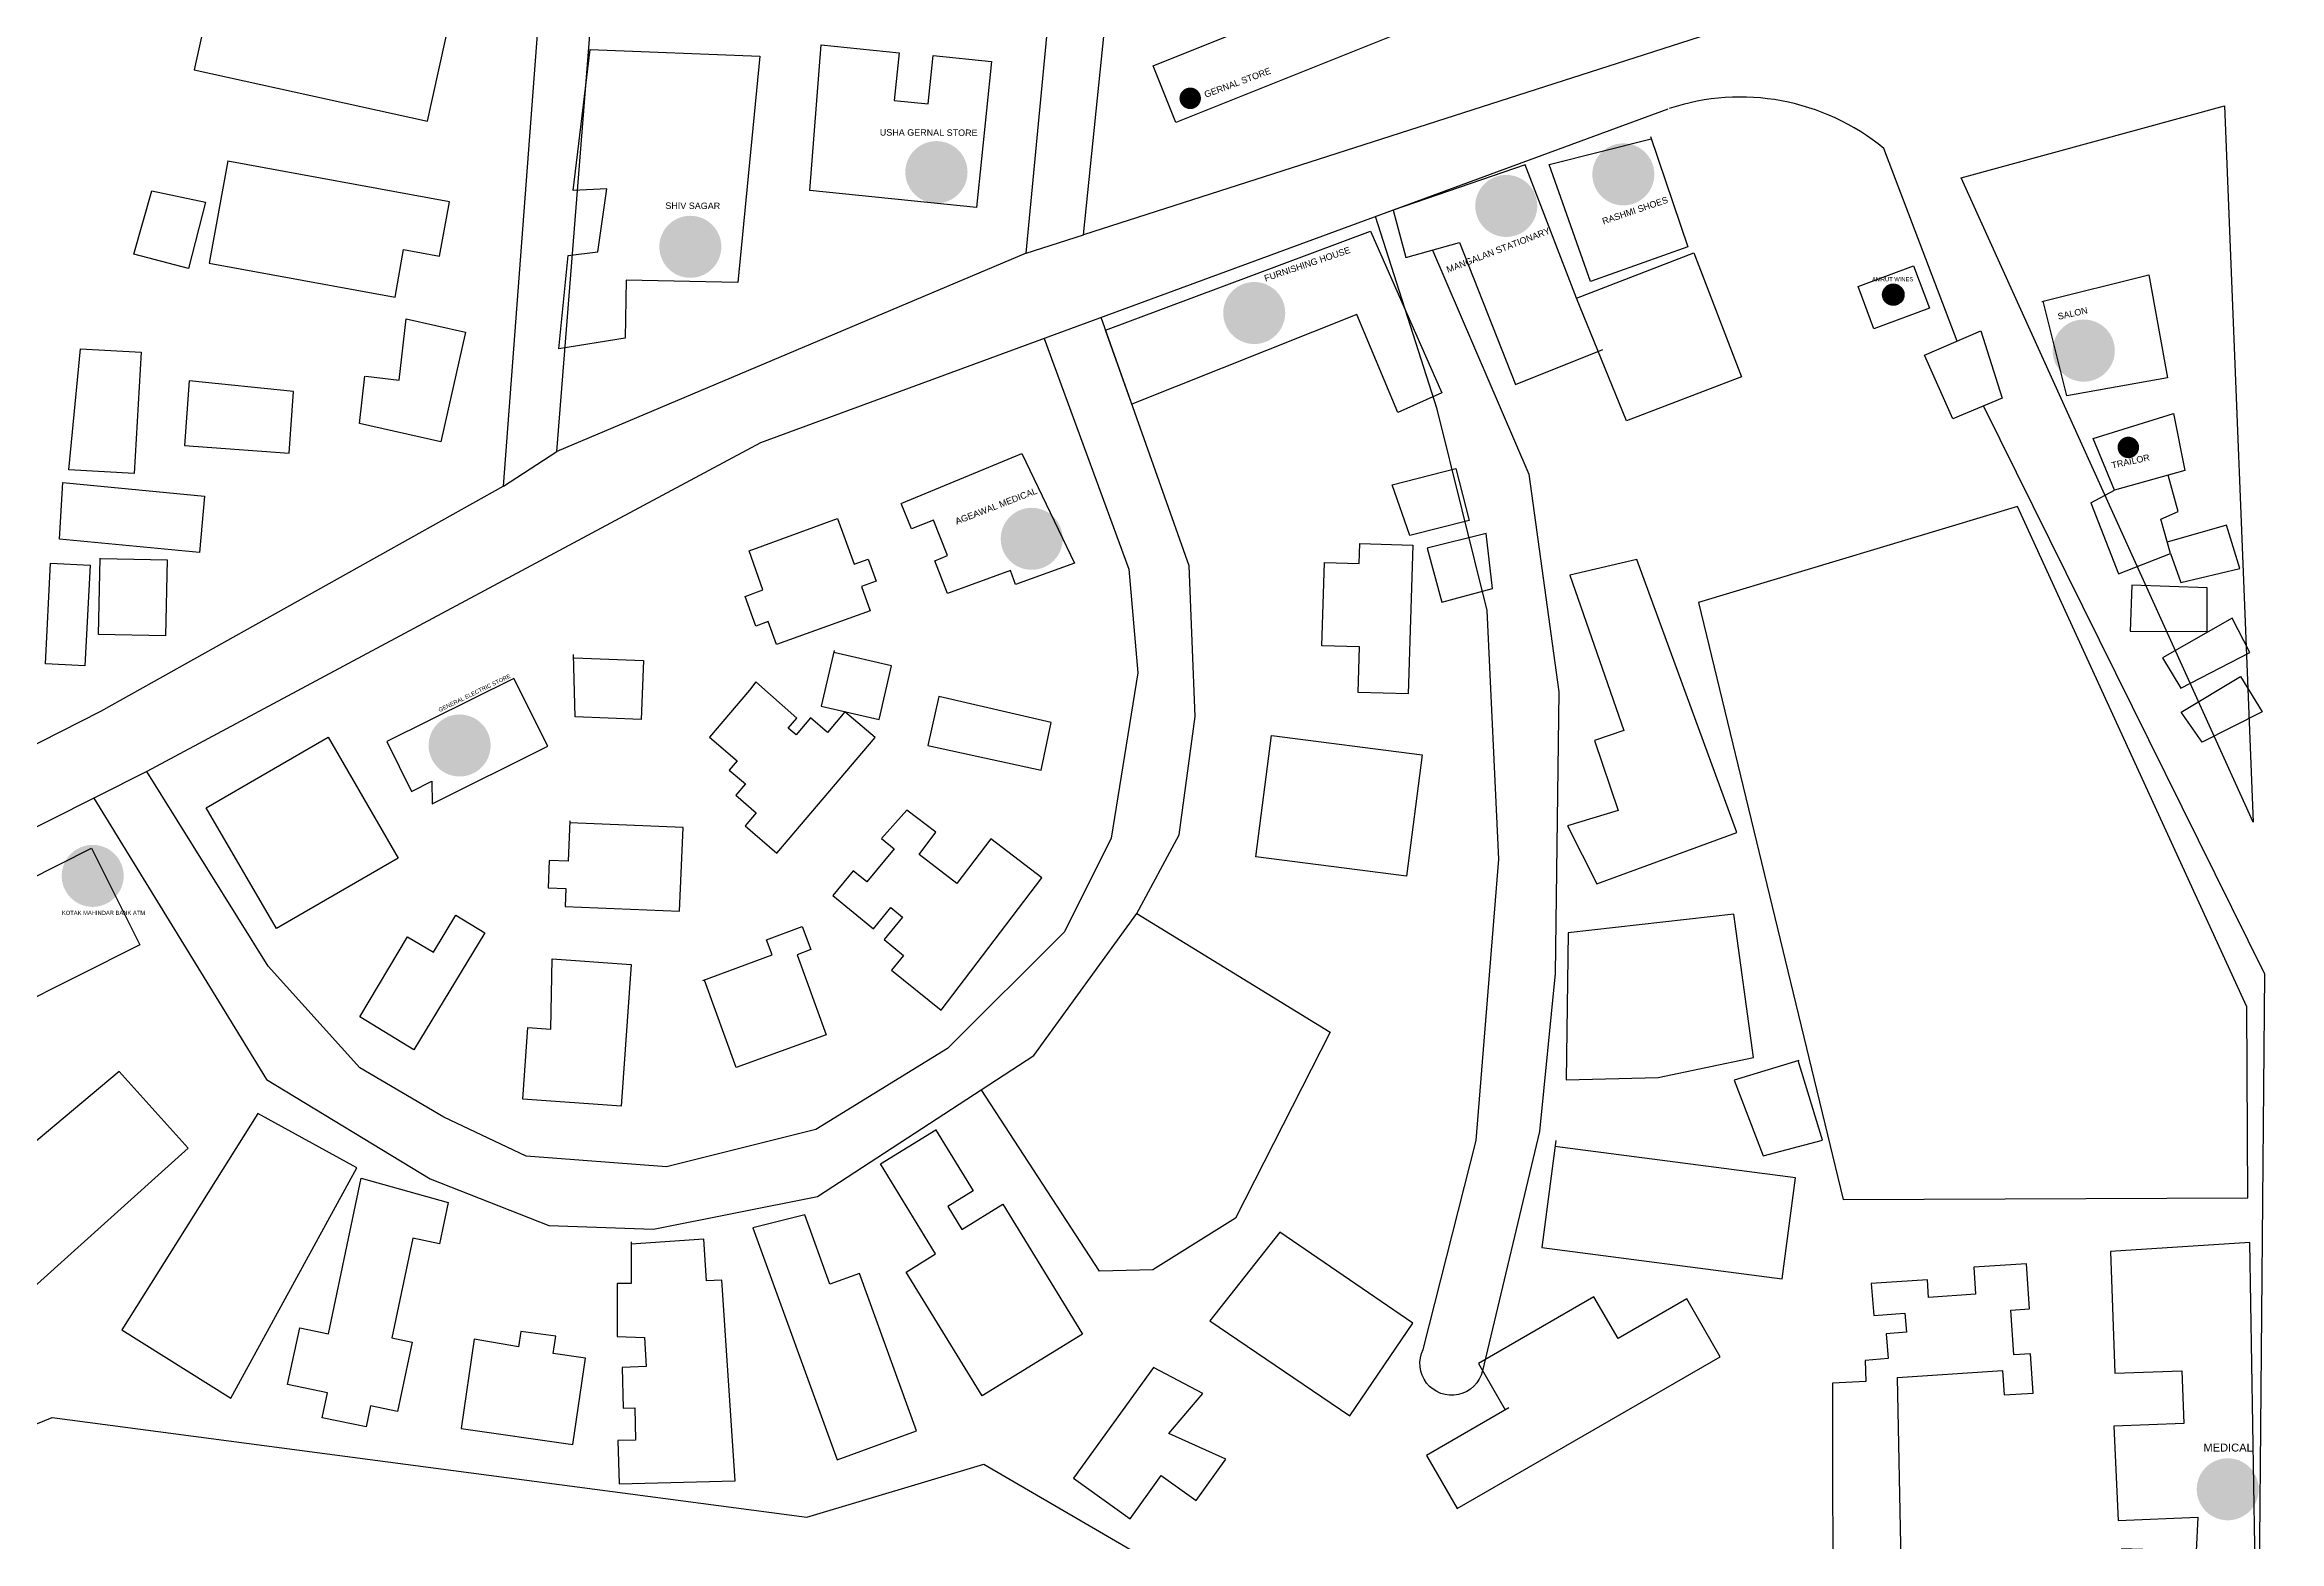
# Model space of a CAD drawing. Header units: millimetres. Extents: x -75360 to 914439, y -5036 to 71141.
# Drawn here: x 521826 to 534079, y 14367 to 22572 of the extents above; entities that cross this region are included whole.
import ezdxf

# ---------------------------------------------------------------- set-up
doc = ezdxf.new("R2010")
doc.units = ezdxf.units.MM
doc.styles.get("Standard").update_dxf_attribs({"font": 'arial.ttf'})

msp = doc.modelspace()

# ---------------------------------------------------------------- hatches: boundary and pattern name
at = {"true_color": 0x991b1e}
h = msp.add_hatch(color=244, dxfattribs=at)
h.dxf.hatch_style = 1
h.paths.add_polyline_path([(528166, 22278, 1), (528048, 22278, 1)])
h = msp.add_hatch(color=244, dxfattribs=at)
h.dxf.hatch_style = 1
h.paths.add_polyline_path([(526545, 21873, 1), (526886, 21873, 1)])
h = msp.add_hatch(color=244, dxfattribs=at)
h.dxf.hatch_style = 1
h.paths.add_polyline_path([(530312, 21861, 1), (530652, 21861, 1)])
h = msp.add_hatch(color=244, dxfattribs=at)
h.dxf.hatch_style = 1
h.paths.add_polyline_path([(529670, 21688, 1), (530010, 21688, 1)])
h = msp.add_hatch(color=244, dxfattribs=at)
h.dxf.hatch_style = 1
h.paths.add_polyline_path([(525196, 21464, 1), (525536, 21464, 1)])
h = msp.add_hatch(color=244, dxfattribs=at)
h.dxf.hatch_style = 1
h.paths.add_polyline_path([(528288, 21101, 1), (528628, 21101, 1)])
h = msp.add_hatch(color=244, dxfattribs=at)
h.dxf.hatch_style = 1
h.paths.add_polyline_path([(532021, 21202, 1), (531904, 21202, 1)])
h = msp.add_hatch(color=244, dxfattribs=at)
h.dxf.hatch_style = 1
h.paths.add_polyline_path([(532836, 20895, 1), (533177, 20895, 1)])
h = msp.add_hatch(color=244, dxfattribs=at)
h.dxf.hatch_style = 1
h.paths.add_polyline_path([(533310, 20364, 1), (533192, 20364, 1)])
h = msp.add_hatch(color=244, dxfattribs=at)
h.dxf.hatch_style = 1
h.paths.add_polyline_path([(527068, 19863, 1), (527408, 19863, 1)])
h = msp.add_hatch(color=244, dxfattribs=at)
h.dxf.hatch_style = 1
h.paths.add_polyline_path([(523931, 18730, 1), (524271, 18730, 1)])
h = msp.add_hatch(color=244, dxfattribs=at)
h.dxf.hatch_style = 1
h.paths.add_polyline_path([(521919, 18015, 1), (522259, 18015, 1)])
h = msp.add_hatch(color=244, dxfattribs=at)
h.dxf.hatch_style = 1
h.paths.add_polyline_path([(533626, 14652, 1), (533966, 14652, 1)])

# ---------------------------------------------------------------- linework, layer by layer
for p, q in [((530076, 21915), (530635, 22056)), ((527207, 21429), (527521, 21529)), ((524341, 20152), (524634, 20342)), ((533045, 20061), (533176, 20130))]:
    msp.add_line(p, q)
for points in [[(524341, 20152), (524899, 27562)], [(527207, 21429), (524634, 20342), (525206, 27562)], [(527207, 21429), (527793, 27561)], [(533844, 22679), (530995, 22645), (527521, 21529), (528139, 27561)], [(524341, 20152), (522131, 18917), (520817, 18249), (519496, 17641), (519029, 17531), (517795, 25068)], [(528164, 22780), (529034, 23128), (529234, 22628), (528028, 22146), (527904, 22456), (528309, 22618), (528233, 22808)], [(522771, 23003), (522645, 22435), (523924, 22152), (524052, 22733), (522771, 23003)], [(526083, 22571), (526511, 22528), (526484, 22267), (526670, 22248), (526697, 22513), (527017, 22480), (526936, 21679), (526022, 21772), (526083, 22571)], [(524816, 22545), (525747, 22510), (525627, 21269), (525014, 21281), (525008, 20963), (524645, 20905), (524696, 21417), (524859, 21436), (524909, 21781), (524723, 21773), (524816, 22545)], [(530726, 22219), (525750, 20389), (522386, 18588), (516105, 15427)], [(532335, 21842), (533779, 22237), (533936, 18310), (532335, 21842)], [(530631, 22069), (530836, 21464), (530302, 21274), (530076, 21915)], [(522830, 21936), (522727, 21375), (523747, 21188), (523794, 21449), (523991, 21413), (524045, 21711), (522830, 21934)], [(530225, 21183), (530868, 21431), (531130, 20752), (530499, 20509), (530225, 21183), (529944, 21913), (529219, 21665), (529290, 21405), (529583, 21488), (529890, 20709), (530370, 20901)], [(522414, 21770), (522708, 21708), (522614, 21345), (522315, 21423), (522414, 21770)], [(527643, 21007), (529096, 21549), (529487, 20664), (529245, 20555), (529020, 21092), (527786, 20601), (527643, 21007)], [(531769, 21246), (532073, 21360), (532160, 21128), (531856, 21014), (531769, 21246)], [(532776, 21164), (533364, 21310), (533465, 20745), (532913, 20647), (532784, 21166)], [(522095, 18441), (522729, 17409), (523042, 16899), (523939, 16355), (524590, 16098), (525164, 16079), (526063, 16258), (527250, 17031), (527814, 17808), (528047, 18240), (528135, 18889), (528101, 19714), (527618, 21076)], [(527306, 20961), (527771, 19696), (527820, 19129), (527674, 18222), (527417, 17708), (526777, 17069), (526055, 16624), (525236, 16420), (524465, 16479), (524014, 16692), (523554, 16963), (523052, 17520), (522386, 18588)], [(523587, 20754), (523769, 20733), (523808, 21069), (524133, 20996), (523998, 20395), (523552, 20495), (523582, 20754)], [(532133, 20869), (532442, 21004), (532559, 20635), (532289, 20521), (532133, 20869)], [(522022, 20904), (522354, 20886), (522317, 20221), (521959, 20241), (522022, 20904)], [(522618, 20730), (522592, 20374), (523166, 20332), (523191, 20670), (522618, 20730)], [(533961, 13126), (533999, 17476), (532456, 20592)], [(533058, 20413), (533498, 20550), (533561, 20238), (533176, 20130), (533058, 20413)], [(526525, 20058), (527183, 20331), (527472, 19730), (527149, 19612), (527121, 19690), (526777, 19564), (526706, 19743), (526777, 19772), (526700, 19966), (526579, 19918), (526522, 20057)], [(529214, 20159), (529564, 20248), (529636, 19964), (529312, 19881), (529214, 20159)], [(521926, 20171), (522703, 20097), (522674, 19788), (521907, 19861), (521926, 20171)], [(533045, 20061), (533197, 19671), (533482, 19782), (533429, 19970), (533525, 20012), (533470, 20212)], [(525688, 19798), (526173, 19974), (526264, 19724), (526341, 19752), (526385, 19630), (526304, 19601), (526352, 19469), (525839, 19283), (525793, 19409), (525726, 19384), (525666, 19547), (525764, 19583), (525688, 19798)], [(532644, 20041), (530894, 19513), (531688, 16240), (533906, 16250), (533901, 17297), (532644, 20041)], [(529407, 19812), (529487, 19515), (529765, 19591), (529730, 19892), (529407, 19812)], [(533482, 19782), (533538, 19623), (533862, 19700), (533790, 19937), (533464, 19845)], [(521858, 19730), (522075, 19719), (522046, 19166), (521830, 19177), (521858, 19730)], [(522132, 19756), (522498, 19748), (522489, 19331), (522121, 19339), (522130, 19757)], [(528844, 19733), (529034, 19727), (529038, 19837), (529328, 19828), (529302, 19013), (529028, 19021), (529036, 19271), (528829, 19277), (528843, 19733)], [(530453, 18373), (530176, 18289), (530336, 17972), (531104, 18253), (530556, 19750), (530188, 19663), (530485, 18812), (530323, 18757), (530453, 18373)], [(533271, 19608), (533261, 19356), (533684, 19354), (533684, 19595), (533271, 19608)], [(533438, 19210), (533538, 19045), (533918, 19240), (533821, 19428), (533438, 19210)], [(526155, 19250), (526084, 18945), (526402, 18872), (526470, 19166), (526152, 19240)], [(524729, 19210), (525110, 19195), (525097, 18872), (524734, 18887), (524726, 19229)], [(523701, 18751), (523838, 18478), (523949, 18534), (523950, 18410), (524584, 18726), (524398, 19098), (523701, 18751)], [(525691, 19034), (525471, 18775), (525622, 18646), (525579, 18595), (525668, 18519), (525615, 18457), (525727, 18361), (525666, 18289), (525840, 18140), (526380, 18773), (526214, 18915), (526118, 18802), (526025, 18881), (525947, 18789), (525902, 18825), (525950, 18879), (525726, 19079), (525691, 19034)], [(526728, 18998), (526669, 18730), (527289, 18594), (527345, 18856), (526728, 18998)], [(533540, 18912), (533866, 19109), (533984, 18915), (533656, 18749), (533540, 18912)], [(522712, 18388), (523380, 18775), (523764, 18113), (523096, 17726), (522712, 18388)], [(528554, 18785), (529378, 18679), (529293, 18014), (528467, 18120), (528553, 18785)], [(524705, 18316), (524696, 18095), (524592, 18100), (524586, 17949), (524684, 17945), (524680, 17848), (525306, 17822), (525326, 18280), (524705, 18305)], [(526414, 18220), (526483, 18164), (526334, 17982), (526259, 18043), (526147, 17907), (526371, 17724), (526466, 17841), (526529, 17789), (526428, 17666), (526535, 17579), (526470, 17499), (526741, 17278), (527294, 18005), (527013, 18218), (526828, 17974), (526620, 18132), (526713, 18255), (526553, 18376), (526414, 18220)], [(521378, 17813), (522082, 18167), (522347, 17637), (521649, 17287), (521763, 17061), (521383, 16871), (521191, 17253), (521588, 17452), (521378, 17813)], [(523816, 17681), (523957, 17596), (524081, 17799), (524239, 17703), (523850, 17062), (523554, 17242), (523816, 17681)], [(527814, 17808), (528874, 17158), (528355, 16138), (527902, 15855), (527610, 15847), (526961, 16843)], [(530169, 16897), (530673, 16910), (531195, 17020), (531087, 17805), (530179, 17703), (530169, 16897)], [(525435, 17441), (525815, 17582), (525784, 17665), (525980, 17738), (526026, 17612), (525951, 17583), (526110, 17144), (525618, 16964), (525443, 17444)], [(524608, 17560), (525041, 17530), (524987, 16753), (524448, 16791), (524475, 17184), (524602, 17175), (524608, 17560)], [(521230, 16102), (521640, 15647), (522612, 16523), (522235, 16942), (521230, 16102)], [(531445, 17003), (531090, 16895), (531249, 16480), (531574, 16567), (531441, 17002)], [(522249, 15527), (522846, 15151), (523537, 16415), (522995, 16712), (522249, 15527)], [(526711, 16625), (526917, 16289), (526778, 16203), (526855, 16077), (527080, 16215), (527517, 15503), (526966, 15164), (526549, 15843), (526711, 15943), (526408, 16437), (526712, 16623)], [(530111, 16565), (530035, 15978), (531353, 15806), (531426, 16359), (530107, 16532)], [(518199, 16481), (520169, 14353), (521867, 15045), (526005, 14499), (526975, 14789), (534079, 10654)], [(524039, 16225), (523991, 15997), (523844, 16028), (523729, 15483), (523841, 15459), (523760, 15078), (523612, 15109), (523588, 14994), (523348, 15044), (523377, 15181), (523158, 15227), (523224, 15538), (523382, 15505), (523562, 16358), (524039, 16225)], [(525708, 16086), (526171, 14814), (526607, 14973), (526293, 15835), (526131, 15776), (525993, 16156), (525708, 16086)], [(528598, 16061), (528214, 15576), (528982, 15054), (529327, 15562), (528598, 16061)], [(525041, 16009), (525041, 15780), (524964, 15780), (524964, 15490), (525115, 15485), (525123, 15326), (524993, 15319), (524998, 15097), (525061, 15098), (525066, 14921), (524969, 14919), (524975, 14682), (525611, 14698), (525538, 15799), (525455, 15794), (525440, 16023), (525041, 15996)], [(533153, 15956), (533177, 15288), (533544, 15302), (533555, 15013), (533172, 14999), (533196, 14480), (533632, 14500), (533623, 14312), (533214, 14326), (533225, 13664), (533956, 13676), (533917, 16005), (533153, 15956)], [(531986, 15265), (532561, 15303), (532570, 15169), (532729, 15179), (532714, 15395), (532623, 15389), (532607, 15634), (532709, 15641), (532693, 15889), (532403, 15870), (532413, 15721), (532156, 15703), (532150, 15801), (531840, 15780), (531855, 15604), (532026, 15618), (532035, 15513), (531923, 15504), (531934, 15369), (531808, 15359), (531811, 15243), (531628, 15234), (531631, 13776)], [(529854, 15099), (529402, 14838), (529570, 14546), (531013, 15379), (530830, 15696), (530453, 15478), (530321, 15707), (529687, 15341)], [(524181, 15475), (524110, 14985), (524722, 14897), (524791, 15371), (524614, 15396), (524628, 15491), (524437, 15518), (524424, 15433), (524181, 15475)], [(527905, 15320), (527467, 14713), (527777, 14490), (527948, 14728), (528139, 14591), (528302, 14817), (527990, 14958), (528177, 15177), (527905, 15320)], [(529687, 15341), (529834, 15087)], [(532014, 13797), (531986, 15265)]]:
    msp.add_lwpolyline(points)
for points in [[(532313, 20947), (531910, 22003, 0.257785), (530733, 22222, 1.046902)], [(529436, 21446), (529964, 20218), (530129, 19025), (530109, 17480), (530023, 16614), (529710, 15301, -1.121354), (529385, 15419), (529675, 16565), (529800, 18107), (529735, 19470), (529462, 20574), (529123, 21630)]]:
    msp.add_lwpolyline(points, format="xyb")
msp.add_circle((531962, 21202), 58.8)

# ---------------------------------------------------------------- texts
for s, height, rotation, p in [(' GERNAL STORE', 35.23, 20.3914, (528179, 22276)), ('USHA GERNAL STORE', 35.23, 359.7498, (526405, 22074)), ('SHIV SAGAR ', 35.23, 359.7498, (525229, 21672)), ('RASHMI SHOES', 35.23, 18.7616, (530373, 21586)), ('MANGALAN STATIONARY', 35.23, 21.0921, (529520, 21321)), ('FURNISHING HOUSE', 35.23, 18.7616, (528520, 21273)), ('SALON ', 35.2, 12.3633, (532868, 21064)), ('TRAILOR', 35.2, 12.3633, (533163, 20248)), ('AGEAWAL MEDICAL', 35.23, 21.0921, (526827, 19941)), ('GENERAL ELECTRIC STORE', 22.71, 25.9499, (523992, 18913))]:
    msp.add_text(s, height=height, rotation=rotation).set_placement(p)
for s, height, p in [('AMRUT WINES', 22.71, (531846, 21275)), ('KOTAK MAHINDAR BANK ATM', 22.71, (521920, 17801)), ('MEDICAL ', 43.5, (533663, 14859))]:
    msp.add_text(s, height=height).set_placement(p)

doc.saveas('drawing.dxf')
